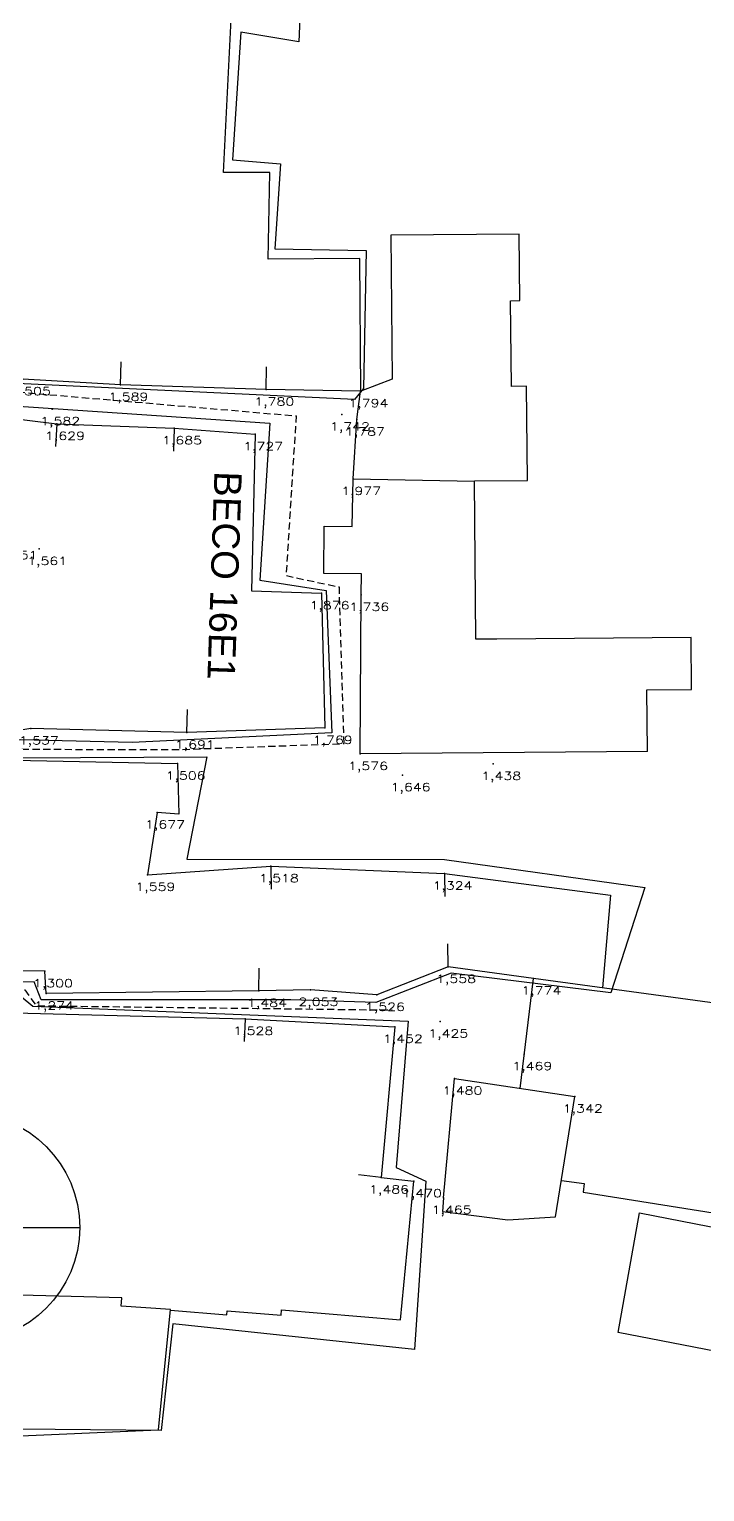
# Model space of a CAD drawing. Extents: x -160 to 364724, y -100 to 7353297.
# Drawn here: x 359333.4 to 359362.9, y 7352468 to 7352532 of the extents above; entities that cross this region are included whole.
import ezdxf
from ezdxf.enums import TextEntityAlignment as Align

# ---------------------------------------------------------------- set-up
doc = ezdxf.new("R2010")
doc.units = 0
doc.header["$LTSCALE"] = 5
for name, pattern in [('CENTER2', [1.125, 0.75, -0.125, 0.125, -0.125]), ('CONTINUO', [0]), ('DASHDOT2', [12.7, 6.35, -3.175, 0, -3.175]), ('HIDDEN2', [0.1875, 0.125, -0.0625])]:
    doc.linetypes.add(name, pattern=pattern)
for name, color, linetype in [('0-quadras', 6, 'Continuous'), ('_TG', 7, 'CONTINUO'), ('COTAS', 1, 'Continuous'), ('ortofoto', 7, 'Continuous'), ('P_Eixo', 1, 'CENTER2'), ('ZZ-Carimbo Texto', 7, 'Continuous')]:
    doc.layers.add(name, color=color, linetype=linetype)
doc.layers.add('LT-ALINHAMENTO-PREDIAL', color=4, linetype='DASHDOT2', lineweight=25)
doc.styles.add('CARIMBO', font='arial.ttf', dxfattribs={"height": 2})
doc.styles.add('simplex', font='simplex.shx', dxfattribs={"width": 0.8})
doc.styles.get("Standard").update_dxf_attribs({"font": 'arial.ttf'})
picture_1 = doc.add_image_def('image1.tif', size_in_pixel=(14710, 13573))

# ---------------------------------------------------------------- blocks, each defined once
blk = doc.blocks.new('SIMB_PONTO')
at = {"color": 0}
blk.add_point((0, 0), dxfattribs=at)
for tag in ['COTA', 'PONTO', 'DESC']:
    blk.add_attdef(tag, (0, 0), '', height=1)

msp = doc.modelspace()

# ---------------------------------------------------------------- linework, layer by layer
at = {"layer": '0-quadras', "color": 5, "lineweight": 30, "ltscale": 0.3}
for points in [[(359345.414, 7352537.947), (359345.143, 7352531.408), (359342.612, 7352531.825), (359342.243, 7352526.249), (359344.334, 7352526.065), (359344.088, 7352522.356), (359348.094, 7352522.282), (359347.969, 7352516.247), (359347.584, 7352515.756), (359324.191, 7352516.865), (359323.815, 7352515.68), (359314.986, 7352516.239), (359315.343, 7352517.212), (359306.195, 7352517.31), (359295.851, 7352518.576), (359281.154, 7352519.623), (359281.074, 7352533.756)], [(359333.004, 7352489.647), (359333.512, 7352489.224), (359349.93, 7352488.56), (359349.407, 7352482.16), (359350.696, 7352481.567), (359350.203, 7352474.203), (359339.633, 7352475.326), (359339.117, 7352470.652), (359323.634, 7352470.801)]]:
    msp.add_lwpolyline(points, dxfattribs=at)
msp.add_lwpolyline([(359296.039, 7352497.24), (359306.679, 7352498.114), (359318.517, 7352498.41), (359319.016, 7352500.006), (359341.116, 7352500.124), (359340.248, 7352495.647), (359351.516, 7352495.631), (359360.283, 7352494.415), (359358.783, 7352489.798), (359351.801, 7352490.666), (359348.514, 7352489.381), (359344.794, 7352489.498), (359333.874, 7352489.499), (359333.574, 7352490.283), (359315.199, 7352490.132), (359304.838, 7352490.332), (359304.738, 7352491.25), (359281.387, 7352490.55), (359281.308, 7352496.936)], close=True, dxfattribs=at)
at = {"layer": 'COTAS', "ltscale": 4}
msp.add_line((359325.561, 7352479.534), (359335.561, 7352479.534), dxfattribs=at)
at = {"layer": 'COTAS'}
msp.add_circle((359330.561, 7352479.541), 5, dxfattribs=at)
at = {"layer": 'LT-ALINHAMENTO-PREDIAL', "color": 8, "ltscale": 3, "flags": 128}
for points, elevation in [([(359360.391, 7352500.359), (359360.369, 7352503.059), (359362.317, 7352503.075), (359362.298, 7352505.352), (359353.8, 7352505.281), (359352.883, 7352505.274), (359352.825, 7352512.202), (359355.14, 7352512.221), (359355.106, 7352516.34), (359354.438, 7352516.334), (359354.407, 7352520.082), (359354.809, 7352520.086), (359354.784, 7352522.998), (359349.17, 7352522.951), (359349.222, 7352516.652), (359347.856, 7352516.131), (359347.813, 7352521.929), (359343.803, 7352521.896), (359343.875, 7352525.696), (359341.844, 7352525.696), (359342.194, 7352532.692), (359344.891, 7352532.557), (359345.171, 7352537.782)], 1.438), ([(359347.876, 7352507.215), (359347.883, 7352508.13), (359346.238, 7352508.144), (359346.255, 7352510.218), (359347.479, 7352510.208), (359347.519, 7352512.284), (359347.683, 7352514.882), (359347.836, 7352516.131), (359343.719, 7352516.196), (359337.336, 7352516.407), (359333.072, 7352516.653), (359329.999, 7352516.816), (359326.813, 7352517.122), (359323.88, 7352517.305), (359323.677, 7352515.896), (359316.074, 7352516.497), (359316.074, 7352517.348), (359307.448, 7352517.687), (359307.035, 7352517.981), (359299.564, 7352518.512), (359296.712, 7352518.964), (359281.736, 7352519.855)], 1.438), ([(359281.663, 7352518.749), (359292.269, 7352518.06), (359296.071, 7352517.687), (359305.875, 7352516.532), (359312.284, 7352515.44), (359320.877, 7352514.887), (359326.908, 7352514.511), (359326.956, 7352515.627), (359334.564, 7352514.697), (359339.686, 7352514.502), (359343.233, 7352514.242), (359343.075, 7352507.384)], 1.669), ([(359337.336, 7352516.407), (359337.373, 7352517.406)], 1.438), ([(359343.719, 7352516.196), (359343.734, 7352517.196)], 1.438), ([(359334.564, 7352514.697), (359334.498, 7352513.699)], 1.629), ([(359339.686, 7352514.502), (359339.659, 7352513.502)], 1.669), ([(359347.519, 7352512.284), (359352.826, 7352512.182)], 1.438), ([(359346.136, 7352507.282), (359346.275, 7352501.394), (359340.244, 7352501.192), (359333.421, 7352501.374), (359331.939, 7352501.12), (359328.252, 7352501.102), (359325.146, 7352501.056), (359322.272, 7352501.014), (359316.316, 7352501.055), (359313.003, 7352501.164), (359312.946, 7352500.23), (359309.193, 7352500.05), (359306.313, 7352499.06), (359305.102, 7352498.755), (359292.143, 7352498.556), (359281.563, 7352498.584)], 1.876), ([(359343.075, 7352507.384), (359346.136, 7352507.282)], 1.669), ([(359360.391, 7352500.359), (359347.819, 7352500.254), (359347.876, 7352507.215)], 1.438), ([(359340.244, 7352501.192), (359340.274, 7352502.192)], 1.691), ([(359281.647, 7352496.409), (359294.639, 7352496.866), (359299.188, 7352497.283), (359305.991, 7352497.811), (359311.059, 7352497.72), (359311.135, 7352495.681), (359318.811, 7352495.825), (359319.044, 7352499.275), (359323.152, 7352499.278), (359324.198, 7352499.243), (359324.284, 7352499.898), (359331.792, 7352500.005), (359339.84, 7352499.832), (359339.894, 7352497.617), (359338.94, 7352497.697), (359338.52, 7352494.971), (359343.918, 7352495.341), (359351.513, 7352495.019)], 1.708), ([(359343.918, 7352495.341), (359343.931, 7352494.341)], 1.518), ([(359351.513, 7352495.019), (359351.526, 7352494.019)], 1.324), ([(359351.513, 7352495.019), (359358.769, 7352494.078), (359358.427, 7352490.02)], 1.324), ([(359351.668, 7352490.945), (359351.666, 7352491.945)], 1.469), ([(359354.823, 7352485.621), (359355.401, 7352490.435), (359351.668, 7352490.945), (359348.557, 7352489.716), (359345.648, 7352489.934), (359343.397, 7352489.889), (359334.086, 7352489.77), (359334.038, 7352490.75), (359323.195, 7352490.85), (359315.052, 7352490.459), (359306.942, 7352490.395)], 1.469), ([(359343.397, 7352489.889), (359343.415, 7352490.889)], 1.469), ([(359306.912, 7352483.626), (359306.996, 7352489.519), (359318.921, 7352489.704), (359324.445, 7352489.567), (359332.092, 7352489.459), (359332.161, 7352488.939), (359342.802, 7352488.668), (359349.342, 7352488.322), (359348.741, 7352481.728), (359350.176, 7352481.56)], 1.497), ([(359342.802, 7352488.668), (359342.757, 7352487.669)], 1.497), ([(359351.477, 7352480.84), (359351.945, 7352486.051), (359357.212, 7352485.265)], 1.465), ([(359351.477, 7352480.84), (359351.423, 7352480.234), (359354.284, 7352479.873), (359356.373, 7352480.005), (359357.212, 7352485.265)], 1.465), ([(359348.741, 7352481.728), (359347.748, 7352481.844)], 1.486), ([(359339.526, 7352475.927), (359341.997, 7352475.722), (359342.011, 7352475.895), (359344.366, 7352475.7), (359344.386, 7352475.931), (359349.586, 7352475.499), (359350.176, 7352481.56)], 1.703), ([(359330.289, 7352470.302), (359339.011, 7352470.686), (359339.529, 7352475.955), (359337.379, 7352476.099), (359337.403, 7352476.465), (359332.969, 7352476.576), (359330.097, 7352477.31)], 1.703)]:
    msp.add_lwpolyline(points, dxfattribs=dict(at, elevation=elevation))
for points in [[(359356.626, 7352481.59), (359357.626, 7352481.455), (359357.577, 7352481.087), (359363.909, 7352480.072), (359364.659, 7352484.751), (359364.713, 7352485.085), (359365.272, 7352484.995), (359365.913, 7352488.994), (359355.401, 7352490.435)], [(359360.037, 7352480.182), (359366.001, 7352479.014), (359364.978, 7352473.796), (359359.103, 7352474.947), (359360.037, 7352480.182)]]:
    msp.add_lwpolyline(points, dxfattribs=at)
at = {"layer": 'P_Eixo', "color": 1, "linetype": 'HIDDEN2', "ltscale": 0.5, "flags": 128}
for points in [[(359280.951, 7352519.337), (359296.947, 7352518.133), (359315.775, 7352515.913), (359325.636, 7352515.415), (359327.185, 7352516.581), (359345.038, 7352515.044)], [(359347.126, 7352500.707), (359346.915, 7352507.544), (359344.597, 7352508.04), (359345.038, 7352515.044)], [(359277.038, 7352497.197), (359289.402, 7352497.461), (359305.775, 7352498.277), (359316.185, 7352500.515), (359339.752, 7352500.442), (359347.126, 7352500.707)], [(359277.189, 7352489.806), (359304.252, 7352491.023), (359304.577, 7352490.017), (359315.842, 7352489.96), (359333.159, 7352489.933), (359333.652, 7352489.238), (359349.223, 7352489.053)]]:
    msp.add_lwpolyline(points, dxfattribs=at)

# ---------------------------------------------------------------- block references
at = {"layer": '_TG', "color": 3}
ref = msp.add_blockref('SIMB_PONTO', (359333.072, 7352516.653, 1.505), dxfattribs=at)
ref.add_attrib('COTA', '1,505', dxfattribs={"layer": '0', "color": 8, "height": 0.35, "style": 'simplex', "width": 1.3125, "flags": 8}).set_placement((359332.547, 7352515.953), (359334.297, 7352515.953), align=Align.FIT)
ref = msp.add_blockref('SIMB_PONTO', (359337.336, 7352516.407, 1.589), dxfattribs=at)
ref.add_attrib('COTA', '1,589', dxfattribs={"layer": '0', "color": 8, "height": 0.35, "style": 'simplex', "width": 1.329114, "flags": 8}).set_placement((359336.811, 7352515.707), (359338.561, 7352515.707), align=Align.FIT)
for p in [(359337.336, 7352516.407, 1.589), (359343.719, 7352516.196, 1.78), (359347.836, 7352516.131, 1.794), (359334.356, 7352515.34, 1.582), (359334.564, 7352514.697, 1.629), (359339.686, 7352514.502, 1.685), (359347.029, 7352515.107, 1.742), (359347.683, 7352514.882, 1.787), (359343.233, 7352514.242, 1.727), (359347.519, 7352512.284, 1.977), (359333.785, 7352509.223, 1.561), (359346.136, 7352507.282, 1.876), (359347.876, 7352507.215, 1.736), (359333.421, 7352501.374, 1.537), (359340.244, 7352501.192, 1.691), (359346.275, 7352501.394, 1.769), (359339.84, 7352499.832, 1.506), (359347.819, 7352500.254, 1.576), (359353.643, 7352499.82, 1.438), (359349.682, 7352499.331, 1.646), (359338.94, 7352497.697, 1.677), (359343.918, 7352495.341, 1.518), (359338.52, 7352494.971, 1.559), (359351.513, 7352495.019, 1.324), (359351.668, 7352490.945, 1.558), (359334.038, 7352490.75, 1.3), (359355.401, 7352490.435, 1.774), (359334.086, 7352489.77, 1.274), (359343.397, 7352489.889, 1.484), (359345.648, 7352489.934, 2.053), (359348.557, 7352489.716, 1.526), (359342.802, 7352488.668, 1.528), (359349.342, 7352488.322, 1.452), (359351.33, 7352488.552, 1.425), (359355.004, 7352487.126, 1.469), (359351.945, 7352486.051, 1.48), (359357.212, 7352485.265, 1.342), (359348.741, 7352481.728, 1.486), (359350.176, 7352481.56, 1.47), (359351.477, 7352480.84, 1.465)]:
    msp.add_blockref('SIMB_PONTO', p, dxfattribs=at)
ref = msp.add_blockref('SIMB_PONTO', (359343.719, 7352516.196, 1.78), dxfattribs=at)
ref.add_attrib('COTA', '1,780', dxfattribs={"layer": '0', "color": 8, "height": 0.35, "style": 'simplex', "width": 1.3125, "flags": 8}).set_placement((359343.194, 7352515.496), (359344.944, 7352515.496), align=Align.FIT)
ref = msp.add_blockref('SIMB_PONTO', (359347.836, 7352516.131, 1.794), dxfattribs=at)
ref.add_attrib('COTA', '1,794', dxfattribs={"layer": '0', "color": 8, "height": 0.35, "style": 'simplex', "width": 1.296296, "flags": 8}).set_placement((359347.311, 7352515.431), (359349.061, 7352515.431), align=Align.FIT)
ref = msp.add_blockref('SIMB_PONTO', (359334.356, 7352515.34, 1.582), dxfattribs=at)
ref.add_attrib('COTA', '1,582', dxfattribs={"layer": '0', "color": 8, "height": 0.35, "style": 'simplex', "width": 1.3125, "flags": 8}).set_placement((359333.831, 7352514.64), (359335.581, 7352514.64), align=Align.FIT)
ref = msp.add_blockref('SIMB_PONTO', (359334.564, 7352514.697, 1.629), dxfattribs=at)
ref.add_attrib('COTA', '1,629', dxfattribs={"layer": '0', "color": 8, "height": 0.35, "style": 'simplex', "width": 1.329114, "flags": 8}).set_placement((359334.039, 7352513.997), (359335.789, 7352513.997), align=Align.FIT)
ref = msp.add_blockref('SIMB_PONTO', (359339.686, 7352514.502, 1.685), dxfattribs=at)
ref.add_attrib('COTA', '1,685', dxfattribs={"layer": '0', "color": 8, "height": 0.35, "style": 'simplex', "width": 1.3125, "flags": 8}).set_placement((359339.161, 7352513.802), (359340.911, 7352513.802), align=Align.FIT)
ref = msp.add_blockref('SIMB_PONTO', (359347.029, 7352515.107, 1.742), dxfattribs=at)
ref.add_attrib('COTA', '1,742', dxfattribs={"layer": '0', "color": 8, "height": 0.35, "style": 'simplex', "width": 1.3125, "flags": 8}).set_placement((359346.504, 7352514.407), (359348.254, 7352514.407), align=Align.FIT)
ref = msp.add_blockref('SIMB_PONTO', (359347.683, 7352514.882, 1.787), dxfattribs=at)
ref.add_attrib('COTA', '1,787', dxfattribs={"layer": '0', "color": 8, "height": 0.35, "style": 'simplex', "width": 1.3125, "flags": 8}).set_placement((359347.158, 7352514.182), (359348.908, 7352514.182), align=Align.FIT)
ref = msp.add_blockref('SIMB_PONTO', (359343.233, 7352514.242, 1.727), dxfattribs=at)
ref.add_attrib('COTA', '1,727', dxfattribs={"layer": '0', "color": 8, "height": 0.35, "style": 'simplex', "width": 1.3125, "flags": 8}).set_placement((359342.708, 7352513.542), (359344.458, 7352513.542), align=Align.FIT)
ref = msp.add_blockref('SIMB_PONTO', (359347.519, 7352512.284, 1.977), dxfattribs=at)
ref.add_attrib('COTA', '1,977', dxfattribs={"layer": '0', "color": 8, "height": 0.35, "style": 'simplex', "width": 1.3125, "flags": 8}).set_placement((359346.994, 7352511.584), (359348.744, 7352511.584), align=Align.FIT)
ref = msp.add_blockref('SIMB_PONTO', (359332.49, 7352509.478, 1.551), dxfattribs=at)
ref.add_attrib('COTA', '1,551', dxfattribs={"layer": '0', "color": 8, "height": 0.35, "style": 'simplex', "width": 1.478873, "flags": 8}).set_placement((359331.965, 7352508.778), (359333.715, 7352508.778), align=Align.FIT)
ref = msp.add_blockref('SIMB_PONTO', (359333.785, 7352509.223, 1.561), dxfattribs=at)
ref.add_attrib('COTA', '1,561', dxfattribs={"layer": '0', "color": 8, "height": 0.35, "style": 'simplex', "width": 1.478873, "flags": 8}).set_placement((359333.26, 7352508.523), (359335.01, 7352508.523), align=Align.FIT)
ref = msp.add_blockref('SIMB_PONTO', (359346.136, 7352507.282, 1.876), dxfattribs=at)
ref.add_attrib('COTA', '1,876', dxfattribs={"layer": '0', "color": 8, "height": 0.35, "style": 'simplex', "width": 1.329114, "flags": 8}).set_placement((359345.611, 7352506.582), (359347.361, 7352506.582), align=Align.FIT)
ref = msp.add_blockref('SIMB_PONTO', (359347.876, 7352507.215, 1.736), dxfattribs=at)
ref.add_attrib('COTA', '1,736', dxfattribs={"layer": '0', "color": 8, "height": 0.35, "style": 'simplex', "width": 1.329114, "flags": 8}).set_placement((359347.351, 7352506.515), (359349.101, 7352506.515), align=Align.FIT)
ref = msp.add_blockref('SIMB_PONTO', (359333.421, 7352501.374, 1.537), dxfattribs=at)
ref.add_attrib('COTA', '1,537', dxfattribs={"layer": '0', "color": 8, "height": 0.35, "style": 'simplex', "width": 1.3125, "flags": 8}).set_placement((359332.896, 7352500.674), (359334.646, 7352500.674), align=Align.FIT)
ref = msp.add_blockref('SIMB_PONTO', (359340.244, 7352501.192, 1.691), dxfattribs=at)
ref.add_attrib('COTA', '1,691', dxfattribs={"layer": '0', "color": 8, "height": 0.35, "style": 'simplex', "width": 1.478873, "flags": 8}).set_placement((359339.719, 7352500.492), (359341.469, 7352500.492), align=Align.FIT)
ref = msp.add_blockref('SIMB_PONTO', (359346.275, 7352501.394, 1.769), dxfattribs=at)
ref.add_attrib('COTA', '1,769', dxfattribs={"layer": '0', "color": 8, "height": 0.35, "style": 'simplex', "width": 1.329114, "flags": 8}).set_placement((359345.75, 7352500.694), (359347.5, 7352500.694), align=Align.FIT)
ref = msp.add_blockref('SIMB_PONTO', (359339.84, 7352499.832, 1.506), dxfattribs=at)
ref.add_attrib('COTA', '1,506', dxfattribs={"layer": '0', "color": 8, "height": 0.35, "style": 'simplex', "width": 1.329114, "flags": 8}).set_placement((359339.315, 7352499.132), (359341.065, 7352499.132), align=Align.FIT)
ref = msp.add_blockref('SIMB_PONTO', (359347.819, 7352500.254, 1.576), dxfattribs=at)
ref.add_attrib('COTA', '1,576', dxfattribs={"layer": '0', "color": 8, "height": 0.35, "style": 'simplex', "width": 1.329114, "flags": 8}).set_placement((359347.294, 7352499.554), (359349.044, 7352499.554), align=Align.FIT)
ref = msp.add_blockref('SIMB_PONTO', (359353.643, 7352499.82, 1.438), dxfattribs=at)
ref.add_attrib('COTA', '1,438', dxfattribs={"layer": '0', "color": 8, "height": 0.35, "style": 'simplex', "width": 1.3125, "flags": 8}).set_placement((359353.118, 7352499.12), (359354.868, 7352499.12), align=Align.FIT)
ref = msp.add_blockref('SIMB_PONTO', (359349.682, 7352499.331, 1.646), dxfattribs=at)
ref.add_attrib('COTA', '1,646', dxfattribs={"layer": '0', "color": 8, "height": 0.35, "style": 'simplex', "width": 1.329114, "flags": 8}).set_placement((359349.157, 7352498.631), (359350.907, 7352498.631), align=Align.FIT)
ref = msp.add_blockref('SIMB_PONTO', (359338.94, 7352497.697, 1.677), dxfattribs=at)
ref.add_attrib('COTA', '1,677', dxfattribs={"layer": '0', "color": 8, "height": 0.35, "style": 'simplex', "width": 1.3125, "flags": 8}).set_placement((359338.415, 7352496.997), (359340.165, 7352496.997), align=Align.FIT)
ref = msp.add_blockref('SIMB_PONTO', (359343.918, 7352495.341, 1.518), dxfattribs=at)
ref.add_attrib('COTA', '1,518', dxfattribs={"layer": '0', "color": 8, "height": 0.35, "style": 'simplex', "width": 1.381579, "flags": 8}).set_placement((359343.393, 7352494.641), (359345.143, 7352494.641), align=Align.FIT)
ref = msp.add_blockref('SIMB_PONTO', (359338.52, 7352494.971, 1.559), dxfattribs=at)
ref.add_attrib('COTA', '1,559', dxfattribs={"layer": '0', "color": 8, "height": 0.35, "style": 'simplex', "width": 1.329114, "flags": 8}).set_placement((359337.995, 7352494.271), (359339.745, 7352494.271), align=Align.FIT)
ref = msp.add_blockref('SIMB_PONTO', (359351.513, 7352495.019, 1.324), dxfattribs=at)
ref.add_attrib('COTA', '1,324', dxfattribs={"layer": '0', "color": 8, "height": 0.35, "style": 'simplex', "width": 1.296296, "flags": 8}).set_placement((359350.988, 7352494.319), (359352.738, 7352494.319), align=Align.FIT)
ref = msp.add_blockref('SIMB_PONTO', (359351.668, 7352490.945, 1.558), dxfattribs=at)
ref.add_attrib('COTA', '1,558', dxfattribs={"layer": '0', "color": 8, "height": 0.35, "style": 'simplex', "width": 1.3125, "flags": 8}).set_placement((359351.143, 7352490.245), (359352.893, 7352490.245), align=Align.FIT)
ref = msp.add_blockref('SIMB_PONTO', (359334.038, 7352490.75, 1.3), dxfattribs=at)
ref.add_attrib('COTA', '1,300', dxfattribs={"layer": '0', "color": 8, "height": 0.35, "style": 'simplex', "width": 1.3125, "flags": 8}).set_placement((359333.513, 7352490.05), (359335.263, 7352490.05), align=Align.FIT)
ref = msp.add_blockref('SIMB_PONTO', (359355.401, 7352490.435, 1.774), dxfattribs=at)
ref.add_attrib('COTA', '1,774', dxfattribs={"layer": '0', "color": 8, "height": 0.35, "style": 'simplex', "width": 1.296296, "flags": 8}).set_placement((359354.876, 7352489.735), (359356.626, 7352489.735), align=Align.FIT)
ref = msp.add_blockref('SIMB_PONTO', (359334.086, 7352489.77, 1.274), dxfattribs=at)
ref.add_attrib('COTA', '1,274', dxfattribs={"layer": '0', "color": 8, "height": 0.35, "style": 'simplex', "width": 1.296296, "flags": 8}).set_placement((359333.561, 7352489.07), (359335.311, 7352489.07), align=Align.FIT)
ref = msp.add_blockref('SIMB_PONTO', (359343.397, 7352489.889, 1.484), dxfattribs=at)
ref.add_attrib('COTA', '1,484', dxfattribs={"layer": '0', "color": 8, "height": 0.35, "style": 'simplex', "width": 1.296296, "flags": 8}).set_placement((359342.872, 7352489.189), (359344.622, 7352489.189), align=Align.FIT)
ref = msp.add_blockref('SIMB_PONTO', (359345.648, 7352489.934, 2.053), dxfattribs=at)
ref.add_attrib('COTA', '2,053', dxfattribs={"layer": '0', "color": 8, "height": 0.35, "style": 'simplex', "width": 1.25, "flags": 8}).set_placement((359345.123, 7352489.234), (359346.873, 7352489.234), align=Align.FIT)
ref = msp.add_blockref('SIMB_PONTO', (359348.557, 7352489.716, 1.526), dxfattribs=at)
ref.add_attrib('COTA', '1,526', dxfattribs={"layer": '0', "color": 8, "height": 0.35, "style": 'simplex', "width": 1.329114, "flags": 8}).set_placement((359348.032, 7352489.016), (359349.782, 7352489.016), align=Align.FIT)
ref = msp.add_blockref('SIMB_PONTO', (359342.802, 7352488.668, 1.528), dxfattribs=at)
ref.add_attrib('COTA', '1,528', dxfattribs={"layer": '0', "color": 8, "height": 0.35, "style": 'simplex', "width": 1.3125, "flags": 8}).set_placement((359342.277, 7352487.968), (359344.027, 7352487.968), align=Align.FIT)
ref = msp.add_blockref('SIMB_PONTO', (359349.342, 7352488.322, 1.452), dxfattribs=at)
ref.add_attrib('COTA', '1,452', dxfattribs={"layer": '0', "color": 8, "height": 0.35, "style": 'simplex', "width": 1.3125, "flags": 8}).set_placement((359348.817, 7352487.622), (359350.567, 7352487.622), align=Align.FIT)
ref = msp.add_blockref('SIMB_PONTO', (359351.33, 7352488.552, 1.425), dxfattribs=at)
ref.add_attrib('COTA', '1,425', dxfattribs={"layer": '0', "color": 8, "height": 0.35, "style": 'simplex', "width": 1.3125, "flags": 8}).set_placement((359350.805, 7352487.852), (359352.555, 7352487.852), align=Align.FIT)
ref = msp.add_blockref('SIMB_PONTO', (359355.004, 7352487.126, 1.469), dxfattribs=at)
ref.add_attrib('COTA', '1,469', dxfattribs={"layer": '0', "color": 8, "height": 0.35, "style": 'simplex', "width": 1.329114, "flags": 8}).set_placement((359354.479, 7352486.426), (359356.229, 7352486.426), align=Align.FIT)
ref = msp.add_blockref('SIMB_PONTO', (359351.945, 7352486.051, 1.48), dxfattribs=at)
ref.add_attrib('COTA', '1,480', dxfattribs={"layer": '0', "color": 8, "height": 0.35, "style": 'simplex', "width": 1.3125, "flags": 8}).set_placement((359351.42, 7352485.351), (359353.17, 7352485.351), align=Align.FIT)
ref = msp.add_blockref('SIMB_PONTO', (359357.212, 7352485.265, 1.342), dxfattribs=at)
ref.add_attrib('COTA', '1,342', dxfattribs={"layer": '0', "color": 8, "height": 0.35, "style": 'simplex', "width": 1.3125, "flags": 8}).set_placement((359356.687, 7352484.565), (359358.437, 7352484.565), align=Align.FIT)
ref = msp.add_blockref('SIMB_PONTO', (359348.741, 7352481.728, 1.486), dxfattribs=at)
ref.add_attrib('COTA', '1,486', dxfattribs={"layer": '0', "color": 8, "height": 0.35, "style": 'simplex', "width": 1.329114, "flags": 8}).set_placement((359348.216, 7352481.028), (359349.966, 7352481.028), align=Align.FIT)
ref = msp.add_blockref('SIMB_PONTO', (359350.176, 7352481.56, 1.47), dxfattribs=at)
ref.add_attrib('COTA', '1,470', dxfattribs={"layer": '0', "color": 8, "height": 0.35, "style": 'simplex', "width": 1.3125, "flags": 8}).set_placement((359349.651, 7352480.86), (359351.401, 7352480.86), align=Align.FIT)
ref = msp.add_blockref('SIMB_PONTO', (359351.477, 7352480.84, 1.465), dxfattribs=at)
ref.add_attrib('COTA', '1,465', dxfattribs={"layer": '0', "color": 8, "height": 0.35, "style": 'simplex', "width": 1.3125, "flags": 8}).set_placement((359350.952, 7352480.14), (359352.702, 7352480.14), align=Align.FIT)

# ---------------------------------------------------------------- next in the draw order: wipeouts: each hides what was drawn before it
at = {"linetype": 'Continuous', "ltscale": 4}
msp.add_wipeout([(359341.023, 7352512.952), (359340.699, 7352503.416), (359342.78, 7352503.345), (359343.103, 7352512.881)], dxfattribs=at).dxf.layer = 'ZZ-Carimbo Texto'

# ---------------------------------------------------------------- next in the draw order: wipeouts: each hides what was drawn before it
msp.add_wipeout([(359341.023, 7352512.952), (359340.699, 7352503.416), (359342.78, 7352503.345), (359343.103, 7352512.881)], dxfattribs=at).dxf.layer = 'ZZ-Carimbo Texto'

# ---------------------------------------------------------------- next in the draw order: linework, layer by layer
at = {"layer": '0-quadras', "color": 5, "lineweight": 30, "ltscale": 0.3}
msp.add_lwpolyline([(359292.414, 7352518.246), (359306.2, 7352516.724), (359312.448, 7352515.881), (359326.249, 7352514.82), (359326.842, 7352515.881), (359343.872, 7352514.723), (359343.434, 7352507.854), (359346.345, 7352507.411), (359346.579, 7352501.172), (359337.86, 7352500.75), (359332.948, 7352500.876), (359313.206, 7352500.624), (359313.181, 7352500.025), (359309.293, 7352499.852), (359304.774, 7352498.357), (359281.293, 7352498.185), (359281.08, 7352510.883), (359281.158, 7352518.944)], close=True, dxfattribs=at)

# ---------------------------------------------------------------- next in the draw order: texts
at = {"layer": 'ZZ-Carimbo Texto', "linetype": 'Continuous', "ltscale": 4, "style": 'CARIMBO'}
msp.add_text('BECO 16E1', height=1.2, rotation=268.05562, dxfattribs=at).set_placement((359341.898, 7352508.056), align=Align.MIDDLE_CENTER)

# ---------------------------------------------------------------- next in the draw order: pictures from other files: only their frames are drawn
image = msp.add_image(picture_1, insert=(359073.892, 7352258.636), size_in_units=(734.398, 677.634), dxfattribs=dict(fade=70))
image.dxf.flags = 14
at = {"layer": 'ortofoto'}
image = msp.add_image(picture_1, insert=(359073.892, 7352258.636), size_in_units=(734.398, 677.634), dxfattribs=dict(at, fade=29))
image.dxf.flags = 14

doc.saveas('drawing.dxf')
